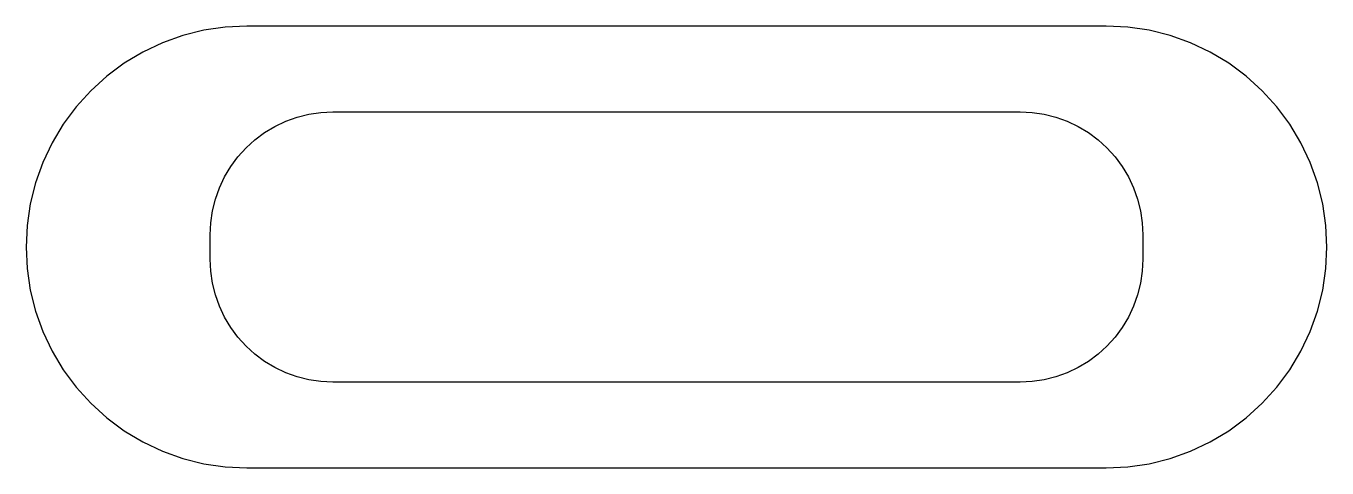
# Model space of a CAD drawing. Header units: metres. Extents: x -5.3 to 5.3, y -1.8 to 1.8.
import ezdxf

# ---------------------------------------------------------------- set-up
doc = ezdxf.new("R2010")
doc.units = ezdxf.units.M

msp = doc.modelspace()

# ---------------------------------------------------------------- linework, layer by layer
for p, q in [((-4.02251, 1.72249), (-4.18883, 1.66298)), ((-3.85115, 1.76541), (-4.02251, 1.72249)), ((-3.67642, 1.79132), (-3.85115, 1.76541)), ((-3.5, 1.79999), (-3.67642, 1.79132)), ((3.5, 1.79999), (-3.5, 1.79999)), ((3.67642, 1.79132), (3.5, 1.79999)), ((3.85115, 1.76541), (3.67642, 1.79132)), ((4.02251, 1.72249), (3.85115, 1.76541)), ((4.18883, 1.66298), (4.02251, 1.72249)), ((-4.18883, 1.66298), (-4.34851, 1.58745)), ((4.34851, 1.58745), (4.18883, 1.66298)), ((-4.50002, 1.49664), (-4.64191, 1.39142)), ((-4.34851, 1.58745), (-4.50002, 1.49664)), ((4.50002, 1.49664), (4.34851, 1.58745)), ((4.64191, 1.39142), (4.50002, 1.49664)), ((-4.64191, 1.39142), (-4.77278, 1.27278)), ((4.77278, 1.27278), (4.64191, 1.39142)), ((-4.77278, 1.27278), (-4.89142, 1.14191)), ((4.89142, 1.14191), (4.77278, 1.27278)), ((-4.89142, 1.14191), (-4.99664, 1.00002)), ((-3.09027, 1.05693), (-2.99509, 1.08078)), ((-2.99509, 1.08078), (-2.89801, 1.09518)), ((-2.89801, 1.09518), (-2.79999, 1.09999)), ((-2.79999, 1.09999), (2.79999, 1.09999)), ((2.79999, 1.09999), (2.89801, 1.09518)), ((2.89801, 1.09518), (2.99509, 1.08078)), ((2.99509, 1.08078), (3.09027, 1.05693)), ((4.99664, 1.00002), (4.89142, 1.14191)), ((-4.99664, 1.00002), (-5.08745, 0.848511)), ((-3.35556, 0.931458), (-3.27139, 0.981918)), ((-3.27139, 0.981918), (-3.18268, 1.02386)), ((-3.18268, 1.02386), (-3.09027, 1.05693)), ((3.09027, 1.05693), (3.18268, 1.02386)), ((3.18268, 1.02386), (3.27139, 0.981918)), ((3.27139, 0.981918), (3.35556, 0.931458)), ((5.08745, 0.848511), (4.99664, 1.00002)), ((-5.08745, 0.848511), (-5.16298, 0.688828)), ((-3.5071, 0.807098), (-3.43439, 0.873001)), ((-3.43439, 0.873001), (-3.35556, 0.931458)), ((3.35556, 0.931458), (3.43439, 0.873001)), ((3.43439, 0.873001), (3.5071, 0.807098)), ((5.16298, 0.688828), (5.08745, 0.848511)), ((-3.573, 0.73439), (-3.5071, 0.807098)), ((3.5071, 0.807098), (3.573, 0.73439)), ((-5.16298, 0.688828), (-5.22249, 0.522507)), ((-3.68192, 0.571396), (-3.63145, 0.655563)), ((-3.63145, 0.655563), (-3.573, 0.73439)), ((3.573, 0.73439), (3.63145, 0.655563)), ((3.63145, 0.655563), (3.68192, 0.571396)), ((5.22249, 0.522507), (5.16298, 0.688828)), ((-3.72388, 0.482681), (-3.68192, 0.571396)), ((3.68192, 0.571396), (3.72388, 0.482681)), ((-5.22249, 0.522507), (-5.26541, 0.351151)), ((-3.75693, 0.390274), (-3.72388, 0.482681)), ((3.72388, 0.482681), (3.75693, 0.390274)), ((5.26541, 0.351151), (5.22249, 0.522507)), ((-5.26541, 0.351151), (-5.29132, 0.176422)), ((-3.78078, 0.29509), (-3.75693, 0.390274)), ((3.75693, 0.390274), (3.78078, 0.29509)), ((5.29132, 0.176422), (5.26541, 0.351151)), ((-3.79518, 0.198013), (-3.78078, 0.29509)), ((3.78078, 0.29509), (3.79518, 0.198013)), ((-5.29132, 0.176422), (-5.29999, 0)), ((-3.79999, 0.099991), (-3.79518, 0.198013)), ((3.79518, 0.198013), (3.79999, 0.099991)), ((5.29999, 0), (5.29132, 0.176422)), ((-5.29999, 0), (-5.29132, -0.176422)), ((-3.79999, -0.099991), (-3.79999, 0.099991)), ((3.79999, 0.099991), (3.79999, -0.099991)), ((5.29132, -0.176422), (5.29999, 0)), ((-3.79518, -0.198013), (-3.79999, -0.099991)), ((3.79999, -0.099991), (3.79518, -0.198013)), ((-5.29132, -0.176422), (-5.26541, -0.351151)), ((-3.78078, -0.29509), (-3.79518, -0.198013)), ((3.79518, -0.198013), (3.78078, -0.29509)), ((5.26541, -0.351151), (5.29132, -0.176422)), ((-3.75693, -0.390274), (-3.78078, -0.29509)), ((3.78078, -0.29509), (3.75693, -0.390274)), ((-5.26541, -0.351151), (-5.22249, -0.522507)), ((-3.72388, -0.482681), (-3.75693, -0.390274)), ((3.75693, -0.390274), (3.72388, -0.482681)), ((5.22249, -0.522507), (5.26541, -0.351151)), ((-5.22249, -0.522507), (-5.16298, -0.688828)), ((-3.68192, -0.571396), (-3.72388, -0.482681)), ((3.72388, -0.482681), (3.68192, -0.571396)), ((5.16298, -0.688828), (5.22249, -0.522507)), ((-3.63145, -0.655563), (-3.68192, -0.571396)), ((3.68192, -0.571396), (3.63145, -0.655563)), ((-5.16298, -0.688828), (-5.08745, -0.848511)), ((-3.573, -0.73439), (-3.63145, -0.655563)), ((-3.5071, -0.807098), (-3.573, -0.73439)), ((3.573, -0.73439), (3.5071, -0.807098)), ((3.63145, -0.655563), (3.573, -0.73439)), ((5.08745, -0.848511), (5.16298, -0.688828)), ((-3.43439, -0.873001), (-3.5071, -0.807098)), ((3.5071, -0.807098), (3.43439, -0.873001)), ((-5.08745, -0.848511), (-4.99664, -1.00002)), ((-3.35556, -0.931458), (-3.43439, -0.873001)), ((-3.27139, -0.981918), (-3.35556, -0.931458)), ((3.35556, -0.931458), (3.27139, -0.981918)), ((3.43439, -0.873001), (3.35556, -0.931458)), ((4.99664, -1.00002), (5.08745, -0.848511)), ((-4.99664, -1.00002), (-4.89142, -1.14191)), ((-3.18268, -1.02386), (-3.27139, -0.981918)), ((-3.09027, -1.05693), (-3.18268, -1.02386)), ((-2.99509, -1.08078), (-3.09027, -1.05693)), ((3.09027, -1.05693), (2.99509, -1.08078)), ((3.18268, -1.02386), (3.09027, -1.05693)), ((3.27139, -0.981918), (3.18268, -1.02386)), ((4.89142, -1.14191), (4.99664, -1.00002)), ((-4.89142, -1.14191), (-4.77278, -1.27278)), ((-2.89801, -1.09518), (-2.99509, -1.08078)), ((-2.79999, -1.09999), (-2.89801, -1.09518)), ((2.79999, -1.09999), (-2.79999, -1.09999)), ((2.89801, -1.09518), (2.79999, -1.09999)), ((2.99509, -1.08078), (2.89801, -1.09518)), ((4.77278, -1.27278), (4.89142, -1.14191)), ((-4.77278, -1.27278), (-4.64191, -1.39142)), ((4.64191, -1.39142), (4.77278, -1.27278)), ((-4.64191, -1.39142), (-4.50002, -1.49664)), ((4.50002, -1.49664), (4.64191, -1.39142)), ((-4.50002, -1.49664), (-4.34851, -1.58745)), ((-4.34851, -1.58745), (-4.18883, -1.66298)), ((4.18883, -1.66298), (4.34851, -1.58745)), ((4.34851, -1.58745), (4.50002, -1.49664)), ((-4.18883, -1.66298), (-4.02251, -1.72249)), ((4.02251, -1.72249), (4.18883, -1.66298)), ((-4.02251, -1.72249), (-3.85115, -1.76541)), ((-3.85115, -1.76541), (-3.67642, -1.79132)), ((-3.67642, -1.79132), (-3.5, -1.79999)), ((-3.5, -1.79999), (3.5, -1.79999)), ((3.5, -1.79999), (3.67642, -1.79132)), ((3.67642, -1.79132), (3.85115, -1.76541)), ((3.85115, -1.76541), (4.02251, -1.72249))]:
    msp.add_line(p, q)

doc.saveas('drawing.dxf')
